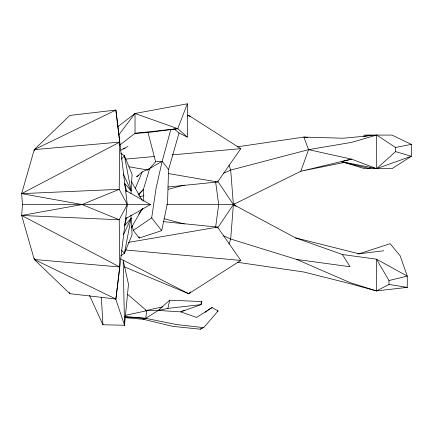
<?xml version="1.0" encoding="UTF-8"?>
<svg xmlns="http://www.w3.org/2000/svg" width="433" height="433" viewBox="0 0 433 433"><rect width="100%" height="100%" fill="white"/><g stroke="black" fill="none" stroke-linecap="round" stroke-linejoin="round"><path stroke-width="0.65" d="M131.01 193.486L132.097 174.407L124.471 155.853L120.921 153.401M174.066 128.834L179.035 133.018L168.583 169.509L167.528 202.85L161.677 230.659L139.231 238.031L133.272 230.41L132.346 225.793M34.337 150.955L34.261 149.612L115.887 110.058L119.768 142.089L119.216 189.335L127.28 204.549L115.887 299.035L34.261 259.486L21.65 215.461L22.484 204.549L21.65 193.632L34.261 149.612L69.848 115.432L115.887 110.058L127.28 204.549L119.216 219.758L119.768 267.004L115.887 299.035L69.848 293.666L34.261 259.486L34.337 258.144M201.226 302.423L201.069 304.626L180.691 311.874L158.224 310.423L146.7 310.742L125.353 315.321M228.943 165.087L230.686 170.072L233.387 204.549L230.686 239.027L228.943 244.006M115.557 298.494L124.515 325.248L128.487 284.286L123.167 260.173L124.515 325.248L102.946 324.766L89.512 295.398M127.6 294.283L146.7 310.742L145.726 318.331L143.615 319.337L124.877 317.643M215.612 227.271L218.692 204.549L215.612 181.828M161.677 230.659L151.685 217.875L156.069 188.193L162.169 161.298L170.873 129.353M120.921 255.697L124.471 253.24L131.069 218.21L130.993 214.957M121.229 249.976L124.471 253.24L124.72 251.93M167.885 308.388L169.693 300.188L201.87 301.585L201.069 304.626L167.885 308.388L158.224 310.423L145.726 318.331L124.931 317.059M168.583 169.509L162.169 161.298L155.642 161.785L149.666 168.534L143.404 189.427L143.767 201.221M124.574 225.041L126.891 217.355M237.268 146.841L303.874 137.077L308.567 149.656L300.816 171.235L233.387 204.549L166.797 204.549M119.67 145.19L135.026 133.321L148.005 132.547L177.768 128.677L187.337 103.796L135.026 113.478L117.424 126.945M124.471 253.24L132.097 234.691L131.069 218.21L124.617 225.815M135.248 188.599L142.176 171.95L149.666 168.534L162.169 161.298M123.551 234.589L131.069 218.21M131.513 227.368L142.295 208.646M217.604 228.034L233.387 204.549L234.464 203.737M167.842 187.013L217.555 181.984L240.775 148.671L188.68 115.362L187.435 115.882M138.69 214.064L142.733 208.722M118.788 134.852L135.026 113.478L177.768 128.677L187.337 137.109L187.337 103.796M138.63 195.121L143.404 189.427L138.235 194.601M143.615 319.337L172.778 326.363L200.414 329.204L203.71 327.635L218.124 310.905L212.154 307.619L209.886 308.697L205.139 312.29M200.414 329.204L201.313 328.209M121.229 159.117L124.471 155.853L124.72 157.168M124.428 266.907L188.68 293.736L190.601 291.874M363.639 135.967L364.575 135.08L392.011 135.08L411.35 144.368L411.35 156.259L392.011 168.637L364.575 168.637L344.235 162.451L341.594 161.985M395.562 151.615L411.35 156.259L376.64 168.637L351.58 159.149L341.383 161.612L376.64 168.637L395.562 151.615L395.562 147.458L376.64 135.08L343.32 138.224L303.874 137.077L307.906 137.494M169.693 300.188L158.224 310.423L159.42 309.92M142.176 171.95L136.612 176.772L138.879 175.338M133.272 230.41L151.685 217.875M120.737 258.929L188.68 293.736L240.775 260.422L217.555 227.114L163.138 221.604M147.399 169.969L149.666 168.534M212.154 307.619L196.577 317.4L180.691 311.874L184.323 310.109M125.505 218.762L150.473 204.549L125.505 190.331M34.261 259.486L119.768 267.004L21.65 215.461L119.216 219.758L82.075 204.549L21.65 193.632L119.768 142.089L34.261 149.612M237.268 262.252L303.874 272.021L347.044 282.879L376.494 290.916L388.98 284.459L407.264 287.36L407.264 276.108L400.184 255.838L390.144 243.698L359.076 253.808L357.734 253.825M120.737 150.17L127.952 146.473M187.478 115.979L188.68 115.362L190.125 116.758M201.264 301.871L201.87 301.585M217.139 311.37L218.124 310.905M223.433 173.335L230.686 170.072L308.567 149.656L351.58 142.37L376.64 135.08L376.64 168.637M139.453 196.766L144.01 195.586M168.101 189.324L184.377 185.097M363.525 136.628L369.955 135.08M404.049 287.463L407.264 287.36L376.494 290.916L376.494 259.172L388.98 280.53L407.264 276.108L376.494 259.172L342.476 254.544L295.517 237.858L233.387 204.549L217.604 181.059M123.167 148.925L125.126 148.465M145.775 310.602L162.857 306.797M395.562 147.458L411.35 144.368M21.65 215.461L82.075 204.549L119.216 189.335L21.65 193.632M128.422 242.399L217.555 227.114M383.773 250.756L359.076 253.808L295.517 237.858M177.768 128.677L135.026 133.321L135.026 113.478M125.337 159.133L154.197 156.519M172.318 154.873L240.775 148.671M22.484 204.549L150.473 204.549M125.337 249.965L240.775 260.422M124.839 316.458L145.726 318.331L176.556 324.561L203.71 327.635M223.433 235.758L230.686 239.027L296.654 259.443L350.07 266.744L342.476 254.544M129.088 166.813L147.713 170.007M168.334 173.541L217.555 181.984M308.567 149.656L351.58 159.149L300.816 171.235L344.235 162.451L369.955 168.637L369.955 167.295M164.194 218.757L184.377 224.002M376.494 290.916L350.07 282.619L296.654 259.443M145.493 310.152L146.7 310.742M179.035 133.018L187.337 137.109M233.387 204.549L236.207 206.4M187.549 292.995L188.68 293.736M124.617 183.283L131.069 190.883L124.471 155.853M131.513 181.73L142.295 200.452M123.275 173.904L131.069 190.883M69.285 292.443L69.848 293.666M124.574 184.057L126.891 191.743M148.005 132.547L155.642 161.785M139.123 236.813L139.231 238.031M101.354 297.233L102.946 324.766M124.493 323.245L124.515 325.248M388.98 280.53L388.98 284.459"/></g></svg>
